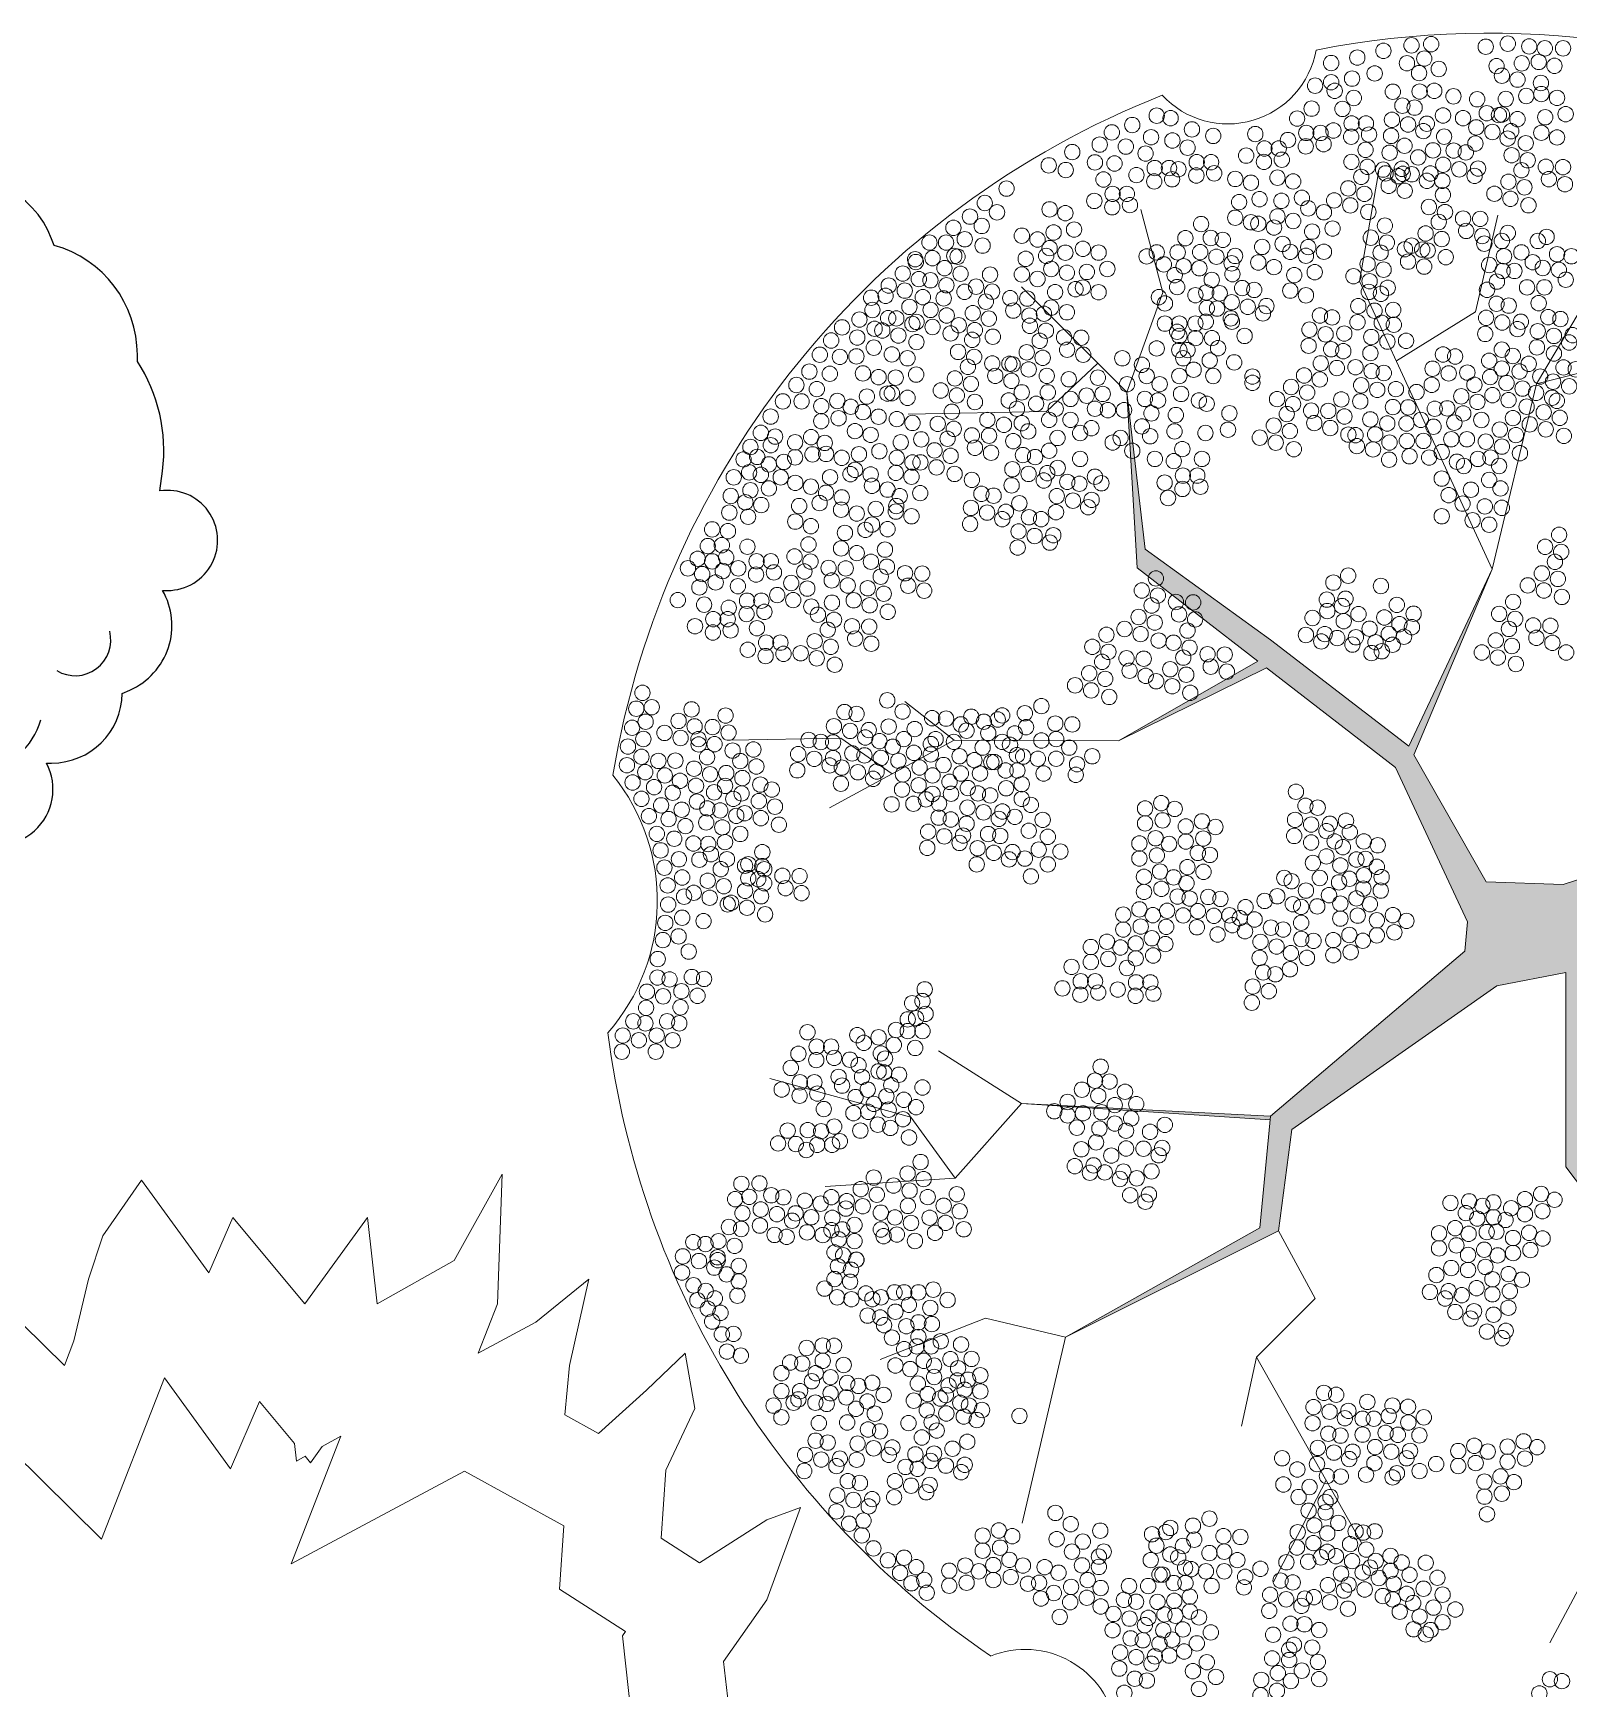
# Model space of a CAD drawing. Header units: millimetres. Extents: x 38613 to 88834, y 14193 to 29607.
# Drawn here: x 54206 to 55752, y 26973 to 28640 of the extents above; entities that cross this region are included whole.
import ezdxf

# ---------------------------------------------------------------- set-up
doc = ezdxf.new("R2010")
doc.units = ezdxf.units.MM
doc.layers.add('zelen', color=69, linetype='Continuous')

# ---------------------------------------------------------------- blocks, each defined once
blk = doc.blocks.new('Z_12')
for p, q in [((198.6, 164.5), (101.4, 220.7)), ((166.2, 184.3), (96.8, 174.4)), ((131.5, 181), (110.7, 147.9)), ((-125.4, -86.9), (-113.9, -50.5)), ((-111.5, -113.4), (-139.3, -70.4)), ((154.7, -113.4), (189.4, -80.3)), ((163.9, -149.8), (145.4, -93.5)), ((159.3, -136.5), (126.9, -123.3))]:
    blk.add_line(p, q)
blk.add_lwpolyline([(-12.9, 409.3), (-23.4, 411.8, 0.233912), (-138.6, 384.6, 0.503334), (-197, 337.9), (-202, 341.2, 0.669178), (-275.6, 291.1), (-283.3, 287.8, 0.501791), (-301, 210.9), (-311.2, 210.9, 0.669753), (-344.2, 130.8), (-349.3, 127.4, 0.506877), (-354.3, 27.2), (-362, 13.9, 0.50807), (-329, -59.6), (-331.5, -63, 0.604429), (-290.9, -149.8), (-293.4, -159.8, 0.721665), (-204.6, -216.6), (-204.6, -226.6, 0.571157), (-131, -270.1), (-131, -273.4, 0.58413), (-42.1, -323.5), (-37, -326.8, 0.29945), (95, -326.8), (97.5, -330.2, 0.881287), (201.6, -270.1), (206.7, -273.4, 0.773911), (287.9, -199.9), (293, -199.9, 0.41034), (364.1, -129.8), (371.7, -126.4, 0.446165), (404.7, -26.2), (409.8, -26.2, 1.078884), (402.1, 74), (404.7, 94, 0.178022), (379.3, 204.3), (379.3, 210.9, 0.336876), (295.5, 321.2), (293, 327.8, 0.401413), (173.7, 384.6), (168.6, 391.3, 0.392042), (92.4, 404.7), (87.4, 411.4, 0.518997), (-4, 408)], format="xyb", close=True)
for centre, radius, start, end in [((-3.4, 279.8), 119.8, 307.2011, 352.3009), ((133.8, 269.3), 19.3, 196.6364, 343.3636), ((193.3, 244.4), 45.3, 154.7784, 305.3166), ((285.8, 147), 89.8, 137.6158, 203.209), ((65.5, 140.3), 44.2, 329.9007, 85.4842), ((147.7, 28), 100.3, 56.3805, 116.0143), ((0, 0), 31.5, 206.6201, 310.304), ((-166.3, -52.2), 28.8, 239.3789, 31.1177), ((-116, -19.2), 31.4, 215.1672, 317.0471), ((-63.7, -47.8), 30.2, 166.1806, 284.8346), ((122.5, -68.1), 29.6, 255.9127, 21.7324), ((170.9, -52.3), 21.4, 193.1088, 346.8912), ((212.3, -76.7), 28.4, 136.4013, 289.6309), ((-227, -104), 55.9, 151.0951, 264.9167), ((-179.1, -113.4), 36.4, 326.9926, 92.917), ((-260.8, -20.2), 212.5, 329.9502, 344.4972), ((33.6, -46.5), 50.3, 227.4798, 327.3238), ((316.7, -76.1), 35.9, 238.8912, 14.5226), ((82.3, -126.8), 44.6, 305.7896, 42.2257), ((-110.6, -152.8), 42.7, 37.7844, 152.7504), ((-10.7, -82), 36.3, 210.0333, 316.9232), ((231.6, -141.5), 39.3, 104.3993, 213.1112), ((153.5, -232.1), 82.5, 56.8511, 123.1489), ((-35.8, -151.2), 22.6, 184.6947, 318.1365), ((23.1, -156.8), 43.1, 192.6971, 322.8693), ((217.4, -139.4), 66.8, 273.7672, 345.2386), ((-145.4, -180.4), 32.7, 160.7898, 297.9907), ((-83.3, -216.1), 47.2, 171.6823, 330.9212), ((117.6, -176.4), 60.6, 229.5022, 327.1741), ((66.4, -222.3), 67, 223.9191, 330.2475), ((2.7, -241.5), 62.2, 220.7316, 293.3103)]:
    blk.add_arc(centre, radius, start, end)
blk = doc.blocks.new('7897')
at = {"layer": 'zelen', "linetype": 'Continuous', "lineweight": 13}
blk.add_hatch(color=256, dxfattribs=at).paths.add_polyline_path([(34.8, 6.7), (34.8, -188.9), (83.1, -253.2), (61.7, -478.2), (106.1, -230.2), (237.4, -279.6), (107.2, -223.7), (64.3, -178.2), (77.7, 60.3), (136.7, 97.8), (340.4, 170.1), (514.7, 397.9), (316.3, 188.9), (32.2, 95.1), (-45.6, 97.8), (-118.4, 225.8), (-39.3, 412.6), (-123.3, 234.4), (-262.7, 341.6), (-388.7, 432.7), (-407.4, 590.8), (-396.7, 413.9), (-275.5, 320.2), (-415.6, 239.8), (-266.7, 313.5), (-136.7, 213), (-64.3, 57.6), (-67, 28.1), (-262.7, -138), (-273.4, -250.5), (-469.1, -360.3), (-254.7, -253.2), (-241.2, -151.4), (-34.8, -6.7)])
at = {"layer": 'zelen', "lineweight": 13}
blk.add_hatch(color=256, dxfattribs=at).paths.add_polyline_path([(-262.7, -138), (-513.2, -125.1), (-263.1, -141.7)])
for p, q in [((-173, 702.6), (-153.6, 813.7)), ((5.3, 599.2), (119.5, 791.4)), ((-371, 691.1), (-393.3, 774.7)), ((-56.1, 671.6), (-33.8, 769.1)), ((-39.3, 412.6), (-173, 702.6)), ((-407.4, 590.8), (-513.2, 696.7)), ((-407.4, 590.8), (-371, 691.1)), ((-135.9, 622.2), (-56.1, 671.6)), ((-436.6, 620), (-488.1, 571.3)), ((5.3, 599.2), (105.6, 624.3)), ((-407.4, 590.8), (-396.7, 413.9)), ((-388.7, 432.7), (-407.4, 590.8)), ((-39.3, 412.6), (5.3, 599.2)), ((-488.1, 571.3), (-627.4, 568.6)), ((-262.7, 341.6), (-388.7, 432.7)), ((-396.7, 413.9), (-275.5, 320.2)), ((-123.3, 234.4), (-39.3, 412.6)), ((-39.3, 412.6), (-118.4, 225.8)), ((-123.3, 234.4), (-262.7, 341.6)), ((-415.6, 239.8), (-275.5, 320.2)), ((-266.7, 313.5), (-415.6, 239.8)), ((-266.7, 313.5), (-136.7, 213)), ((-695.4, 242.5), (-806.2, 240.6)), ((-581, 240.6), (-706.5, 172.4)), ((-643.7, 206.5), (-695.4, 242.5)), ((-415.6, 239.8), (-581, 240.6)), ((-45.6, 97.8), (-118.4, 225.8)), ((-136.7, 213), (-64.3, 57.6)), ((316.3, 188.9), (32.2, 95.1)), ((32.2, 95.1), (-45.6, 97.8)), ((-64.3, 57.6), (-67, 28.1)), ((-67, 28.1), (-262.7, -138)), ((-34.8, -6.7), (34.8, 6.7)), ((34.8, 6.7), (34.8, -188.9)), ((-241.2, -151.4), (-34.8, -6.7)), ((-513.2, -125.1), (-596.8, -72.2)), ((-624.6, -139), (-766.8, -100)), ((-513.2, -125.1), (-580.1, -200.3)), ((-513.2, -125.1), (-263.1, -141.7)), ((-262.7, -138), (-513.2, -125.1)), ((-580.1, -200.3), (-624.6, -139)), ((-262.7, -138), (-273.4, -250.5)), ((-254.7, -253.2), (-241.2, -151.4)), ((34.8, -188.9), (83.1, -253.2)), ((-580.1, -200.3), (-711.1, -208.7)), ((-273.4, -250.5), (-469.1, -360.3)), ((-469.1, -360.3), (-254.7, -253.2)), ((-254.7, -253.2), (-217.6, -321.4)), ((-217.6, -321.4), (-276.7, -380.4)), ((-549.7, -341.1), (-655.5, -382.9)), ((-469.1, -360.3), (-549.7, -341.1)), ((-469.1, -360.3), (-512.8, -547.6)), ((-276.7, -380.4), (-291.8, -450.1)), ((-276.7, -380.4), (-170.9, -567.3)), ((-206.5, -504.4), (-259.5, -606.6)), ((97.2, -520.6), (18.5, -668.1))]:
    blk.add_line(p, q, dxfattribs=at)
at = {"layer": 'zelen', "color": 22, "lineweight": 5}
blk.add_line((-581, 240.6), (-630.8, 279.4), dxfattribs=at)
at = {"layer": 'zelen', "color": 86, "lineweight": 5, "true_color": 0x228a00}
for centre in [(-175.2, 927.6), (-148.9, 934.4), (-45.9, 938.5), (-23.6, 941.6), (-2.1, 938.8), (13.6, 936.9), (32, 936.9), (-201.5, 922.1), (-157.7, 911.6), (-35, 919), (-29.6, 909.3), (-9.6, 921.8), (7.5, 923.2), (23.3, 919.3), (-217.7, 899.3), (-201.5, 902.8), (-198, 894.1), (-180.5, 906.4), (-139.4, 893.2), (-13.9, 905.4), (9.7, 902), (-221.2, 876.2), (-190.1, 875.9), (-178.7, 886.9), (-54.5, 885.6), (-25.7, 885.9), (-5.1, 888.9), (10.1, 890.9), (25.9, 887), (-235.8, 866.2), (-180.9, 861.3), (-166.5, 861.3), (-44.9, 871.6), (-32.6, 869.7), (-29.6, 870.3), (-13.9, 865.6), (14, 867.5), (34.6, 870.6), (-320.3, 848.7), (-277.9, 850.6), (-245, 844.6), (-226.6, 851.7), (-212.2, 851.7), (-199.3, 854.2), (-181.4, 847.9), (-163.4, 850.1), (-39.2, 852.7), (-23.8, 846.1), (-20.3, 853.5), (10.1, 851.9), (25.9, 847.2), (-287.1, 828.9), (-268.7, 836.1), (-254.3, 836.1), (-227.1, 838.2), (-209.1, 840.4), (-166.9, 834.7), (-5.6, 841.4), (-319.3, 811.1), (-269.2, 822.6), (-251.2, 824.8), (-528.4, 795.7), (-298.1, 805.4), (-282.3, 801.6), (-255.6, 806.7), (-239.8, 802.9), (-550.3, 781.2), (-294.2, 782.1), (-273.6, 785.1), (-251.6, 783.4), (-231, 786.4), (-224.6, 775.8), (-565.2, 767.5), (-538, 771.8), (-485, 774.8), (-469.2, 771), (-298.1, 766.4), (-282.3, 761.8), (-274.9, 760.3), (-255.6, 767.7), (-239.8, 763.1), (-208.8, 771.9), (-581.9, 756.2), (-570.5, 744.7), (-553.4, 758.1), (-513, 748.3), (-497.2, 744.5), (-481, 751.5), (-460.4, 754.5), (-259.1, 756.5), (-220.7, 752.4), (-29.7, 743), (-23.6, 751), (15.4, 747.1), (-606, 741.4), (-602.9, 725.7), (-589.3, 741.4), (-581, 727.9), (-577.7, 727.2), (-552.5, 738.3), (-488.5, 728), (-485, 735.8), (-469.2, 731.2), (-451.5, 735.1), (-435.7, 731.3), (-387.3, 727.4), (-377.2, 731.5), (-298.3, 727.9), (-271, 737), (-250.4, 740), (-242.7, 732), (-226.9, 728.1), (-224.6, 736.8), (-208.8, 732.1), (-47.3, 740.3), (-27.5, 727.6), (-10, 731.5), (25.9, 729.6), (40.4, 727.6), (-620.4, 724.6), (-513, 709.3), (-509.1, 725), (-483.4, 714.8), (-467.6, 711), (-447.5, 711.8), (-426.9, 714.8), (-301.8, 720.5), (-300.9, 709.6), (-274.9, 721.3), (-259.1, 716.7), (-218.1, 711.6), (-42.4, 718.8), (-28.9, 712.8), (-17, 712.8), (1.4, 721.6), (11.5, 715.8), (27.7, 713.9), (-497.2, 704.7), (-458.9, 694.5), (-451.5, 696.1), (-291.2, 695.6), (-279, 693.7), (-242.7, 693), (-238.7, 708.6), (-34.6, 702.1), (-4.3, 696.3), (13.2, 696.3), (34.7, 704), (-664.7, 685.9), (-650.2, 687.8), (-479.5, 691.5), (-435.7, 691.4), (-375, 686.4), (-301.7, 681.3), (-285.5, 676.7), (-266.7, 677.5), (-226.9, 688.3), (-676.5, 663.9), (-663.4, 673.5), (-467.6, 671.2), (-302.6, 665.1), (-301.4, 661.7), (-705, 642.8), (-694, 656), (-678.7, 645.8), (-661.2, 654.6), (-653.5, 652.9), (-356.6, 651.6), (-354.4, 647.4), (-338.2, 645.2), (-288.7, 647.4), (-716.4, 628.5), (-696.2, 626.3), (-679.6, 626.8), (-662, 635.6), (-643.9, 628.8), (-577.2, 631.3), (-561, 626.3), (-508.1, 630.9), (-467.4, 633.5), (-377.2, 634.8), (-354.4, 633.2), (-346.1, 633.2), (-726.9, 611.5), (-706.3, 609.3), (-673, 609.7), (-628.1, 624.9), (-567.3, 616.3), (-542.8, 619.7), (-525.5, 619.4), (-522.3, 618.8), (-506.1, 613.7), (-492, 625.4), (-411.8, 624.9), (-392.1, 618.3), (-350.5, 624.9), (-340, 613.4), (-323.8, 622.7), (-299.2, 620.8), (-740, 598), (-719.4, 593.9), (-657.2, 605.9), (-640, 605.4), (-619.4, 608.5), (-594.6, 592.5), (-580.4, 604.6), (-564.3, 599.1), (-539.7, 607.2), (-523.5, 602.2), (-487.9, 607.2), (-465.7, 603.8), (-436.4, 605.4), (-407, 598.8), (-387.3, 607.1), (-374.2, 598.8), (-354.4, 607.1), (-320.3, 607.1), (-280.8, 606.5), (-280.8, 600.2), (-753.6, 581.5), (-734.8, 581.5), (-715, 576.7), (-698.8, 581.9), (-685.3, 576.1), (-669, 586.4), (-648.4, 589.4), (-643.9, 589.8), (-628.1, 585.1), (-578.4, 587.5), (-560.2, 580.9), (-526.2, 582.4), (-513.1, 590.6), (-498.6, 579.1), (-486.8, 590.6), (-464, 584), (-447.8, 587.3), (-431.6, 589), (-389.1, 584), (-375.9, 582.4), (-352.7, 589), (-334.7, 582.4), (-326.8, 579.1), (-139.3, 575.8), (-765.9, 566.2), (-715, 561.6), (-697.5, 564.6), (-673, 570.8), (-657.2, 566.1), (-638.9, 563.7), (-623.1, 559.8), (-597.7, 558.9), (-583.5, 571.1), (-547.7, 562.9), (-517.9, 574.1), (-513.1, 559.6), (-485.5, 562.9), (-478.9, 574.1), (-464, 562.9), (-439.4, 574.1), (-426.3, 572.7), (-410.1, 572.7), (-382.5, 569.5), (-357.9, 567.8), (-304, 569.5), (-162.1, 563.4), (-145, 559.3), (-125.7, 559.3), (-123.9, 575.5), (-111.2, 562.9), (-97.2, 574.1), (-84.6, 574.5), (-77.5, 560.1), (-68.5, 569.4), (-50.3, 562.8), (-18.5, 564.7), (-681, 551.6), (-665.2, 547.8), (-614.3, 543.3), (-587.8, 543.9), (-581.5, 553.9), (-563.3, 547.3), (-546, 547), (-531, 557.9), (-506.5, 551.3), (-477.1, 544.7), (-454.3, 549.7), (-442.9, 554.6), (-413.6, 544.7), (-392.1, 556.3), (-383.8, 546.4), (-359.3, 551.3), (-328.1, 549.7), (-305.4, 553), (-184.2, 548.1), (-177, 547.5), (-157.2, 548.3), (-98.5, 556), (-80.6, 543.4), (-64.8, 543.4), (-31.7, 553.1), (-15.5, 547.6), (-1.6, 558.4), (-723.8, 528.2), (-710.1, 528.6), (-677, 528.3), (-656.4, 531.3), (-560.2, 534.8), (-544, 529.8), (-521.6, 541.5), (-511.9, 527.5), (-485.5, 531.8), (-421.5, 540.1), (-401.8, 531.8), (-351.4, 533.5), (-175.7, 536.5), (-159.4, 533.2), (-142.8, 540.1), (-125.3, 541.7), (-122.6, 526.3), (-108.6, 541.7), (-90.2, 530.5), (-45.8, 541), (-29.6, 536), (-11.4, 529.4), (-694.3, 524.7), (-681, 512.6), (-639.9, 509.6), (-522.5, 513.2), (-499.7, 525.5), (-487.4, 509.3), (-476.9, 514.5), (-454.3, 523.6), (-379, 523.6), (-360, 521.4), (-331.6, 523.6), (-143.2, 522.8), (-102.9, 525), (-74.9, 520.8), (-67.9, 516.5), (-53.8, 523.6), (-41.1, 525), (-32.4, 516.5), (-755.8, 505.1), (-741.1, 499.5), (-725.4, 495.7), (-706.1, 505.2), (-685.5, 508.3), (-665.2, 508), (-663.9, 496.5), (-648.2, 492.7), (-624.1, 505.7), (-523.3, 497), (-506.2, 508.5), (-490.9, 501.9), (-467.2, 500.5), (-455, 498.6), (-439.4, 505.7), (-432.9, 499.1), (-369.2, 499.7), (-351.2, 493.4), (-350.8, 506.8), (-336.3, 506.8), (-333.2, 495.6), (-90.2, 503.8), (-60.8, 492.6), (-42.4, 502.4), (-31, 493.9), (-737.2, 476.2), (-716.6, 479.2), (-710.1, 489.6), (-694.3, 484.9), (-639.4, 476.2), (-635.9, 486.2), (-615.3, 489.2), (-461.5, 481.6), (-442.7, 482.4), (-365.8, 484.3), (-83.2, 487.1), (-69.2, 478.6), (-46.8, 475.8), (-741.1, 460.5), (-695, 472.5), (-679.2, 468.6), (-660, 473.2), (-639.9, 470.6), (-624.1, 465.9), (-90.2, 465.9), (-59.1, 461.8), (-29.7, 474.4), (-725.4, 455.9), (-691.1, 449.1), (-670.5, 452.2), (-663.9, 457.5), (-648.2, 452.9), (-42.4, 457.4), (-789.3, 435.2), (-695, 433.5), (-650.8, 432.3), (-798.5, 413.5), (-780.1, 420.6), (-765.7, 420.6), (-762.6, 409.4), (-837.7, 394.3), (-821.3, 399.3), (-798.9, 395.5), (-780.6, 407.2), (-859.4, 381.5), (-832.9, 376.9), (-789.7, 380.9), (-775.3, 380.9), (-759.3, 386.6), (-823.7, 362.3), (-809.2, 362.3), (-808.1, 373.8), (-790.2, 367.5), (-772.2, 369.7), (-842.1, 355.2), (-824.1, 348.9), (-806.2, 351.1), (-779.7, 353.2), (-788.9, 331.5), (-770.5, 338.7), (-756.1, 338.7), (-753, 327.4), (-771, 325.2), (-895, 288.2), (-648.5, 280.6), (-901.2, 272.2), (-891.8, 259.1), (-885.6, 273.7), (-858.6, 259.9), (-845.5, 271.5), (-633.1, 269.3), (-603.3, 262.7), (-589.3, 262.2), (-563.9, 264.1), (-551.2, 259.1), (-537.2, 261.3), (-532.8, 265.4), (-510, 267.6), (-493.3, 274.8), (-905.4, 253), (-872.8, 247.8), (-856.6, 242.7), (-842.5, 254.4), (-824.4, 253.7), (-647.1, 254.2), (-620.9, 251.7), (-574.4, 256.4), (-568.7, 250.1), (-546.8, 247.6), (-520.1, 247.3), (-508.7, 253.6), (-479.3, 257.2), (-909.6, 234.1), (-894.1, 241.7), (-838.6, 241.6), (-838.4, 236.2), (-822.4, 236.5), (-631.8, 241.6), (-621.7, 227.8), (-604.6, 236.6), (-604.6, 226.2), (-599.8, 241.6), (-581.4, 238.8), (-552.5, 233), (-532.8, 238.8), (-524.9, 235.8), (-493.3, 240.2), (-478.4, 241.6), (-465.3, 233), (-910.6, 215.3), (-896, 223.8), (-879, 219.6), (-861.9, 219.9), (-843.1, 211.8), (-829.9, 223.4), (-616, 213), (-591.9, 215.5), (-575.7, 224.3), (-560.8, 220.4), (-543.7, 218.5), (-540.7, 218.5), (-529.3, 210), (-517.9, 225.4), (-517.4, 210), (-511.7, 224), (-496.8, 221.8), (-478.4, 221.8), (-457.4, 216.3), (-442.1, 224.3), (-904.9, 197.9), (-892.2, 208.3), (-883.3, 193.2), (-872.5, 205), (-857.2, 199.6), (-841.1, 194.6), (-826.9, 206.2), (-632.7, 206.1), (-616.9, 195.1), (-602.9, 205), (-585.8, 198.6), (-574.4, 207), (-555.1, 207), (-513.1, 196.2), (-491.1, 207), (-458.7, 205.6), (-896, 181.5), (-864.5, 187.6), (-840.1, 178.7), (-822.9, 188), (-644.1, 175.9), (-633.6, 190.8), (-622.2, 176.5), (-609.5, 180.9), (-602.9, 186.4), (-596.3, 176.7), (-584.3, 186.6), (-528.8, 192.1), (-513.1, 181.4), (-372.6, 177.1), (-237, 188.6), (-888.5, 164), (-876.2, 174.9), (-868.7, 161.1), (-855.5, 170.5), (-829.7, 171.8), (-816.7, 169.8), (-520.1, 163.3), (-503.9, 175.4), (-492, 160.3), (-388.9, 171.8), (-371.3, 159.8), (-359.1, 171.3), (-237.9, 160.3), (-227.4, 174.5), (-215.1, 172.6), (-186.6, 159.4), (-880.5, 146.2), (-851.7, 154), (-830.8, 157.7), (-814.6, 152.7), (-506, 149.3), (-486.8, 143.2), (-388.9, 156.7), (-347.9, 153.6), (-331.6, 158.8), (-318.1, 153.1), (-238.8, 144.1), (-221.7, 155.6), (-206.3, 149), (-202.8, 156.4), (-182.7, 147.9), (-876.7, 129.6), (-863, 141.3), (-843.7, 136.5), (-828.8, 136), (-826, 125.7), (-496, 130.3), (-474.1, 128.4), (-394.6, 136.5), (-378.3, 141.8), (-364.8, 136), (-347.9, 138.5), (-330.3, 141.5), (-221.7, 137.5), (-198, 138.6), (-189.7, 132.8), (-168.6, 138.6), (-154.6, 134.7), (-872.9, 112.2), (-858.3, 120.6), (-837.7, 120.2), (-816.2, 110.7), (-510, 121.3), (-486.8, 115.5), (-394.6, 121.4), (-377, 124.5), (-219.9, 116.9), (-206.3, 123.5), (-192.3, 114.4), (-176.1, 120.4), (-166.9, 121), (-155.5, 113), (-869.6, 94.3), (-855, 102.3), (-829.3, 99), (-503.9, 103.4), (-390, 103), (-373.8, 108.2), (-360.2, 102.4), (-248.8, 101.8), (-241.4, 98.5), (-212.9, 101.8), (-193.6, 97.4), (-183.1, 101), (-168.6, 104.5), (-150.7, 102.6), (-853.1, 83), (-843.4, 86.9), (-827.3, 81.9), (-390, 87.8), (-372.5, 90.9), (-356.2, 83.1), (-313, 80.7), (-268.5, 78.7), (-255.8, 83.4), (-226.9, 89.1), (-203.7, 84.5), (-192.3, 76), (-176.1, 81.2), (-169.1, 91.1), (-151.6, 89.1), (-869.1, 75), (-855, 61.8), (-410.9, 65), (-394.6, 70.2), (-381.1, 64.4), (-366.7, 68.8), (-304, 64.2), (-293.5, 61.4), (-287.8, 72.4), (-278.6, 60), (-240.1, 75.4), (-231.7, 72.7), (-215.5, 73.2), (-192.3, 60.9), (-174.8, 63.9), (-162.5, 75.4), (-155.5, 59.2), (-139.3, 64.4), (-872, 56.6), (-858.6, 43), (-833.5, 58.4), (-410.9, 49.9), (-393.3, 52.9), (-367.6, 52.6), (-315.9, 44.9), (-301, 54.3), (-288.3, 48.2), (-231.7, 56.7), (-183.2, 44.4), (-155.5, 44.1), (-137.9, 47.1), (-125.7, 58.6), (-874.4, 39.3), (-848.4, 27.7), (-443.5, 32.3), (-427.3, 37.6), (-413.7, 31.8), (-398.3, 35.9), (-382.1, 41.1), (-368.5, 35.3), (-199.4, 39.2), (-181.9, 27.1), (-169.6, 38.6), (-879.6, 20.2), (-462.9, 12.3), (-443.5, 17.2), (-426, 20.3), (-407.2, 11.2), (-398.3, 20.8), (-380.8, 23.8), (-199.4, 24.1), (-879.9, 1.6), (-867.7, -0.3), (-845.3, 2.1), (-833, 0.2), (-453.7, -2.2), (-439.2, -2.2), (-398, -3.3), (-383.6, -3.3), (-623.5, -24.3), (-613, -22.1), (-610.8, -10.3), (-472.1, -9.3), (-454.1, -15.7), (-436.1, -13.5), (-416.4, -10.5), (-398.5, -16.8), (-380.5, -14.6), (-627.9, -40.5), (-619.5, -39.4), (-609.9, -35), (-728.8, -53.5), (-678.7, -56.4), (-639.7, -51.2), (-627.9, -52.3), (-613, -52.3), (-719.6, -68), (-705.1, -68), (-672.1, -64.1), (-657.2, -58.6), (-641.9, -66.3), (-620.4, -69.3), (-745.6, -89.4), (-738, -75.2), (-720, -81.5), (-702, -79.3), (-686.1, -81.1), (-677.4, -86.6), (-655, -74.8), (-650.7, -80), (-736.4, -103.9), (-721.9, -103.9), (-697.5, -98.4), (-694, -107.2), (-673.9, -98.4), (-657.2, -92.9), (-651.5, -94), (-644.5, -106.7), (-636.6, -96.2), (-754.8, -111.1), (-736.8, -117.4), (-718.9, -115.2), (-680.4, -118.7), (-668.2, -111.3), (-649.3, -117.9), (-631.8, -121.5), (-613, -109.1), (-712.4, -130.8), (-682.6, -134.9), (-667.7, -133.6), (-662, -125.6), (-647.1, -131.4), (-632.7, -141), (-619.5, -128.9), (-748.8, -152.5), (-728.6, -152), (-715.1, -153.1), (-701.9, -148.4), (-675.6, -152.5), (-658.1, -146.5), (-645.4, -149.8), (-758.4, -165.4), (-740.5, -166), (-730, -172), (-719, -166.8), (-704.1, -166.8), (-696.2, -163.2), (-626.6, -159.4), (-6.4, -221.5), (9.9, -216.3), (23.4, -222.1), (-6.4, -236.6), (11.2, -233.6), (-704.7, -252.7), (-693.8, -251.9), (-681.5, -247.5), (-2.2, -255.4), (-697.3, -262), (-681.5, -263.7), (-47.5, -272.4), (-18.4, -260.6), (-0.9, -272.7), (11.4, -261.1), (-798, -288.7), (-701.6, -275.2), (-698.1, -288.9), (-692.9, -278), (-679.7, -282.4), (-679.5, -282.5), (-63.7, -277.6), (-46.2, -289.7), (-33.9, -278.1), (-18.4, -275.7), (-810.3, -297.2), (-798, -304.3), (-701.6, -301.9), (-685.9, -304.6), (-685, -292.5), (-63.7, -292.7), (-39.2, -302.1), (-22.9, -296.9), (-9.4, -302.6), (-843.6, -308.2), (-839.7, -323.3), (-831.3, -313.9), (-822.1, -321.4), (-799.4, -318.6), (-711.7, -311.5), (-699, -320.3), (-684.6, -322.2), (-670.1, -316.4), (-663.5, -322.2), (-654.8, -320.3), (-641.2, -315.3), (-631.5, -315.3), (-617.1, -315.3), (-602.2, -312.6), (-587.7, -323), (-39.2, -317.2), (-21.6, -314.2), (-829.2, -331.8), (-816.4, -335.9), (-668.3, -338.7), (-655.6, -340.6), (-640.3, -334.8), (-626.7, -327.9), (-605.2, -331), (-824.8, -344.7), (-815.1, -357.6), (-803.3, -357.1), (-651.7, -348.3), (-629.3, -349.4), (-617.1, -345.5), (-603.5, -347.2), (-729.7, -371.3), (-713.5, -368.9), (-702.1, -369.1), (-643.8, -360.9), (-617.1, -360.1), (-809.9, -374.9), (-795.9, -379), (-746.3, -385.9), (-734.1, -387), (-713.5, -384.2), (-692.4, -388.4), (-563.6, -382.3), (-755.1, -396.6), (-724.4, -404.8), (-720.5, -396.6), (-705.6, -400.7), (-567.1, -403.2), (-554.8, -398.8), (-755.1, -414.7), (-738, -423), (-736.3, -414.7), (-570.6, -413.3), (-554.8, -415), (-763, -429.3), (-742.8, -426.3), (-720.9, -426.3), (-575, -426.5), (-571.5, -440.3), (-566.2, -429.3), (-553.1, -433.7), (-515.4, -439.7), (-755.1, -441.1), (-717.4, -446.9), (-558.4, -443.8), (-57.4, -469.8), (-23.9, -470.6), (-7.7, -465.3), (5.9, -471.1), (-250.9, -482.3), (-215.8, -488.1), (-198.7, -476.6), (-95.8, -488.1), (-73.6, -475), (-73.6, -490.1), (-56, -487.1), (-43.8, -475.6), (-23.9, -485.7), (-6.4, -482.6), (-235.6, -493.6), (-205.8, -500.2), (-191.8, -500.7), (-139.6, -501.6), (-135.3, -497.4), (-112.5, -495.2), (-47.2, -505.8), (-31, -500.6), (-17.5, -506.3), (-249.6, -508.7), (-234.3, -521.3), (-223.3, -511.2), (-202.3, -521.3), (-47.2, -520.9), (-29.7, -517.9), (-479.2, -537.3), (-224.2, -535.1), (-207.1, -526.3), (-207.1, -536.7), (-44.6, -538.6), (-536.2, -555), (-463.8, -548.6), (-434, -555.2), (-367.9, -556.6), (-363.5, -552.4), (-340.7, -550.2), (-324.1, -543.1), (-235.2, -556.8), (-218.5, -549.9), (-194.4, -547.4), (-176.9, -555.9), (-169.4, -557.1), (-157.6, -555.9), (-552.4, -560.2), (-534.9, -572.3), (-522.6, -560.7), (-477.9, -563.7), (-451.6, -566.2), (-381.9, -558.8), (-377.5, -570.3), (-350.8, -570.6), (-339.4, -564.2), (-310, -560.7), (-292.9, -561.5), (-236, -572.1), (-219.4, -567.7), (-205.4, -557.9), (-569.9, -590.3), (-552.4, -575.3), (-541.7, -589.8), (-525.5, -584.6), (-462.5, -576.3), (-452.4, -590.1), (-435.4, -581.3), (-430.5, -576.3), (-383.2, -584.8), (-363.5, -579.1), (-355.6, -582.1), (-324.1, -577.7), (-309.2, -576.3), (-296, -584.8), (-246.6, -587), (-224.7, -586.4), (-211.9, -582), (-205.4, -576.5), (-196.7, -580.8), (-106.3, -587.5), (-586.1, -595.5), (-568.6, -607.6), (-556.3, -596.1), (-541.7, -604.9), (-524.2, -601.9), (-476.1, -597.5), (-446.7, -604.9), (-435.4, -591.7), (-374.4, -599.4), (-371.4, -599.4), (-348.6, -592.5), (-342.5, -593.9), (-327.6, -596.1), (-309.2, -596.1), (-288.1, -601.6), (-272.8, -593.6), (-191.6, -598.4), (-94.5, -602.6), (-586.1, -610.6), (-480.7, -617.9), (-463.4, -611.8), (-447.6, -622.7), (-405.1, -610.9), (-385.8, -610.9), (-360, -607.9), (-348.2, -607.9), (-343.8, -621.6), (-321.9, -610.9), (-289.4, -612.3), (-108.5, -613.6), (-89.3, -619.6), (-464.3, -627.1), (-397.9, -626.7), (-376.4, -626.9), (-359.5, -625.8), (-358.3, -640.7), (-343.8, -636.5), (-98.5, -632.6), (-76.5, -634.5), (-350.8, -654.6), (-334.6, -642.5), (-322.7, -657.6), (-242.5, -648.9), (-228.5, -649.4), (-213.6, -655.2), (-118.5, -654.4), (-112.5, -641.6), (-101.4, -655.2), (-89.3, -647.4), (-361.5, -664.9), (-336.8, -668.6), (-260, -659.9), (-239, -670), (-220.6, -672.8), (-106.3, -659.5), (-364.5, -680.9), (-349.6, -676.8), (-326.7, -687.6), (-260.9, -683.8), (-243.8, -675), (-243.8, -685.4), (-214.9, -687.3), (-340.7, -696.6), (-317.5, -702.4), (-271.9, -705.4), (-255.2, -698.6), (-242.1, -706.5), (-231.1, -696.1), (-213.6, -704.6), (-334.6, -714.5), (-272.7, -720.8), (-256.1, -716.4)]:
    blk.add_circle(centre, 7.74, dxfattribs=at)
at = {"layer": 'zelen', "color": 108, "lineweight": 5}
for centre in [(-120.6, 939.9), (-107.8, 926.6), (-100.8, 941.1), (-125.2, 921.9), (-113, 912), (-93.2, 916.1), (-112.4, 893.4), (-97.7, 894.1), (-129.8, 879.2), (-117.5, 877.2), (-78.4, 888.6), (-348.3, 745.8), (-322.8, 746), (-310.6, 744.1), (-356.1, 731.5), (-333.4, 731.7), (-317.1, 727.1), (-370, 719.4), (-350.1, 717.6), (-334.2, 715.5), (-359.1, 708.6), (-356.6, 696.6), (-321.8, 703.8), (-368.9, 680.1), (-338.2, 688.4), (-327.3, 691.2), (-313.7, 690.3), (-368.9, 659.8), (-354.4, 659.8), (-338.2, 659.8), (-327.7, 661.7), (-326.7, 675.5), (-316.4, 674.9), (-29.7, 633.6), (-18.6, 627.2), (-42.4, 622.4), (-29.7, 614.5), (-2.6, 619.3), (-41.4, 606), (9, 606.5), (4.8, 590.1), (-806.1, 486.3), (-791.4, 480), (-786.3, 492), (-775.4, 477.2), (-807.5, 469.6), (-788.6, 465.4), (-808.9, 450.9), (-151.4, 395.7), (-135.4, 376.7), (-148, 364), (-118.5, 367.8), (-162.8, 352.7), (-143.5, 347.5), (-132.8, 357.3), (-128.2, 344.6), (-120.2, 354.3), (-161, 328.2), (-156.9, 339.1), (-150.5, 330), (-139.6, 336.6), (-656.4, 239.5), (-643, 233.9), (-655, 222.6), (-637.3, 219.8), (-811.8, 194.5), (-567.4, 192.3), (-803.5, 181.4), (-795.2, 186.9), (-777.8, 179.1), (-800.5, 164.3), (-792, 167), (-796.5, 146.1), (-433.6, -88.2), (-439.3, -102.2), (-424.6, -103.1), (-466.9, -123.7), (-452.5, -111.3), (-436, -117.5), (-409.1, -113.4), (-480.3, -133), (-466.9, -137.1), (-451.4, -135), (-432.9, -134), (-419.4, -126.8), (-402.9, -140.2), (-397.8, -125.8), (-457.6, -149.5), (-434.9, -150.5), (-419.4, -145.4), (-408.1, -152.6), (-795.4, -206.1), (-777.2, -205.6), (-801.7, -221.5), (-787.5, -219.2), (-753.1, -219.6), (-731.5, -223.1), (-704.8, -219.5), (-62.6, -223.7), (-794.3, -235.7), (-775.9, -231.9), (-740.8, -235.8), (-725, -239.7), (-715.6, -226), (-81.4, -225.3), (-65.9, -235.5), (-54.4, -241), (-49.2, -228.3), (-38.1, -224.7), (-38, -239.8), (-20.3, -230.6), (-744.3, -243.2), (-729.3, -254.9), (-713.5, -257.6), (-92.9, -255.9), (-76.7, -250.7), (-63.1, -256.4), (-44.9, -254.6), (-35.1, -254.2), (-25.9, -242.4), (-749.8, -259.4), (-92.9, -271), (-75.4, -268), (-594.7, -364.5), (-574.2, -367.8), (-611.8, -384.2), (-601.3, -389.1), (-584.9, -382.5), (-688.9, -406.5), (-663.6, -406.3), (-625.4, -392.5), (-617.7, -407.1), (-601.3, -400.5), (-578.1, -404), (-689.8, -421), (-677.5, -409.5), (-652.1, -418.5), (-621.8, -424.3), (-607.8, -417.7), (-595.2, -422.1), (-589.5, -418.6), (-586.8, -409), (-196.5, -418.4), (-680, -432.5), (-668.5, -425.1), (-661.1, -437.4), (-608.7, -434.1), (-589, -437.2), (-184.2, -434.6), (-165.1, -425.6), (-143.5, -439.7), (-139.8, -429.3), (-124.1, -430.5), (-688.9, -446.3), (-667.9, -453.3), (-603.9, -446), (-598.7, -454.4), (-187.7, -442), (-169.9, -442.5), (-158.6, -442.5), (-146.7, -456.7), (-123.8, -446.3), (-108.2, -441.1), (-192.1, -459.5), (-169.9, -458.5), (-157.2, -471), (-134.4, -458.7), (-112.7, -459.2), (-511.9, -590.3), (-156.7, -585.7), (-141.8, -580.6), (-130.5, -587.2), (-495.6, -607.7), (-490, -591.9), (-153.6, -602.8), (-141.8, -595.5), (-122.6, -599.6), (-506.8, -608.6), (-493.7, -623.5), (-149.6, -621), (-139.4, -624.4), (-138.5, -608.8), (-125.5, -618.7), (-132.5, -636.8), (-118.9, -628), (-474.8, -642)]:
    blk.add_circle(centre, 7.74, dxfattribs=at)
at = {"layer": 'zelen', "lineweight": 5}
for centre in [(-401.8, 859.7), (-377.2, 869.1), (-363.2, 866.6), (-422.4, 852.3), (-382.9, 847.4), (-361.4, 844.1), (-341.7, 855.3), (-462.2, 832.5), (-434.6, 840), (-408.3, 838), (-388.4, 831), (-346.1, 836.9), (-19.8, 829.3), (-485.9, 819.1), (-468.8, 814.4), (-439.4, 822.1), (-419.7, 821), (-397.6, 809.3), (-379.2, 816.4), (-364.8, 816.4), (-355.3, 815.2), (-336.9, 822.3), (-322.4, 822.3), (-181.1, 822.6), (-164.9, 817.6), (-146.7, 811), (-129.4, 810.6), (-9.9, 814.2), (-3.6, 824.2), (14.6, 817.7), (31.9, 817.3), (-430.8, 804.9), (-379.7, 802.9), (-361.7, 805.1), (-337.3, 808.9), (-184.3, 795.9), (-171.2, 807.5), (-143.6, 798.5), (-127.4, 793.5), (-23, 802.6), (-6.9, 797), (17.7, 805.2), (33.9, 800.1), (-440, 783.3), (-422, 776.9), (-421.6, 790.4), (-407.2, 790.4), (-404.1, 779.1), (-198.5, 783.8), (-182.3, 778.8), (-168.1, 790.4), (-103.1, 777.2), (-89, 789.3), (-37.2, 790.5), (-21, 785.4), (-2.8, 778.9), (-164.1, 772.2), (-93.2, 762.1), (-86.9, 772.1), (-68.7, 765.5), (-51.5, 765.2), (-161.6, 746.3), (-147.4, 758.4), (-106.4, 750.5), (-90.2, 744.9), (-65.6, 753.1), (-49.4, 748), (-151.7, 731.2), (-145.4, 741.3), (-127.2, 734.7), (-120.5, 738.3), (-109.9, 734.3), (-104.3, 733.3), (-86.1, 726.7), (-632.9, 710.2), (-619.7, 721.8), (-590.9, 715.6), (-574.7, 710), (-545, 709.1), (-164.8, 719.6), (-148.7, 714.1), (-124.1, 722.2), (-107.9, 717.2), (-647, 698.1), (-630.9, 693), (-616.7, 704.6), (-605, 703.4), (-588.9, 698.4), (-559.1, 697), (-179, 707.5), (-162.8, 702.5), (-144.6, 695.9), (-626.2, 676.6), (-612.7, 686.4), (-591.7, 685.2), (-570.7, 691.8), (-549.2, 681.9), (-542.9, 692), (-524.7, 685.4), (-507.5, 685), (-639.4, 665), (-623.2, 659.4), (-619, 661.5), (-604.9, 673.6), (-588.7, 668), (-562.4, 670.3), (-546.2, 664.8), (-521.6, 672.9), (-505.4, 667.9), (-490.7, 669.7), (-637.3, 647.8), (-602.9, 656.4), (-584.7, 649.9), (-576.5, 658.2), (-563, 643.5), (-560.3, 653.2), (-542.2, 646.6), (-504.9, 657.6), (-495, 642.5), (-488.7, 652.6), (-470.5, 646), (-453.2, 645.6), (-619.1, 641.2), (-451.2, 628.5), (-11.8, 611.6), (-241.9, 596), (-228.8, 607.6), (-57.3, 598.2), (-25, 600), (-8.8, 594.4), (-256, 583.8), (-239.9, 578.8), (-225.7, 590.4), (-191.3, 583.5), (-70.5, 586.6), (-54.3, 581), (-39.1, 587.8), (-22.9, 582.8), (-4.7, 576.2), (25.7, 582.1), (-246.2, 568.8), (-221.7, 572.2), (-218.5, 559.7), (-204.4, 571.9), (-188.2, 566.3), (12.5, 570.5), (28.7, 565), (-775.8, 549.9), (-761.4, 546.1), (-273.4, 545), (-259.3, 557.1), (-243.1, 551.6), (-202.4, 554.7), (14.6, 553.4), (32.8, 546.8), (-786.3, 535.6), (-779.5, 525.6), (-765.8, 537.4), (-634.9, 540.3), (-600.9, 532.2), (-584.7, 526.7), (-257.3, 540), (-239.1, 533.4), (-793.2, 523.1), (-787.6, 510.1), (-767.7, 518.1), (-752.7, 520.6), (-638.9, 524.7), (-623.1, 520), (-615.1, 520.1), (-598.9, 515.1), (-803.1, 505.1), (-775.8, 507.6), (-767.7, 493.9), (-580.7, 508.5), (-563.3, 502.5), (-553.7, 488.5), (-824.8, 452.7), (28, 447.2), (-829.2, 435.9), (-815.1, 436.8), (-727.8, 437.5), (13.9, 435.1), (30.1, 430), (-849.2, 413.5), (-839.4, 423.1), (-824.8, 420.5), (-814.2, 410.8), (-810.7, 424.5), (-741.9, 425.4), (-732, 410.3), (-725.8, 420.3), (-707.6, 413.8), (-690.3, 413.4), (-664.9, 420.1), (-648.8, 415.1), (23.8, 420), (-834.9, 407.7), (-745.2, 398.7), (-729, 393.1), (-704.4, 401.3), (-688.3, 396.2), (-668.2, 393.4), (-655.1, 405.1), (-630.6, 408.5), (-627.4, 396), (-613.3, 408.2), (-378, 403.3), (-3.5, 396.3), (10.6, 408.4), (26.8, 402.8), (-743.2, 381.5), (-704.2, 378.9), (-682.3, 381.3), (-666.2, 376.3), (-652, 387.9), (-611.3, 391), (-392.2, 391.2), (-382.3, 376.1), (-376, 386.1), (-357.8, 379.6), (-340.5, 379.2), (-18.3, 379.7), (12.7, 391.2), (30.8, 384.7), (-725, 374.9), (-718.3, 366.8), (-702.1, 361.7), (-648, 369.7), (-395.4, 364.5), (-379.2, 358.9), (-354.7, 367.1), (-338.5, 362.1), (-32.4, 367.6), (-16.2, 362.5), (-708.4, 351.7), (-684, 355.2), (-680.8, 342.7), (-666.7, 354.8), (-427.8, 346.6), (-409.6, 352.4), (-393.4, 347.3), (-346.2, 350.8), (-22.5, 352.5), (1.9, 356), (5.1, 343.5), (19.2, 355.6), (-735.7, 328), (-721.6, 340.1), (-705.4, 334.5), (-664.6, 337.6), (-442, 334.5), (-425.8, 329.4), (-375.2, 340.8), (-360.3, 338.6), (-344.1, 333.6), (-326, 327), (-308.7, 326.7), (-49.8, 328.8), (-35.7, 340.9), (-19.5, 335.3), (21.2, 338.5), (35.1, 328.8), (-719.5, 322.9), (-701.4, 316.4), (-432.1, 319.4), (-407.6, 322.9), (-404.5, 310.4), (-390.3, 322.5), (-363.6, 311.9), (-350.4, 323.6), (-322.8, 314.5), (-306.6, 309.5), (-33.7, 323.7), (-15.5, 317.2), (-459.4, 295.7), (-445.2, 307.8), (-429, 302.2), (-388.3, 305.3), (-377.7, 299.8), (-361.5, 294.8), (-347.4, 306.4), (-443.2, 290.6), (-425, 284), (-343.4, 288.2), (-811.3, 265.3), (-808.3, 248.1), (-804.2, 230), (-783.3, 231.1), (-796.5, 219.5), (-780.3, 214), (-810.6, 207.4), (-794.4, 202.4), (-776.3, 195.8), (-764.7, 190.8), (-775.8, 162), (-761.6, 173.6), (-757.6, 155.4), (-811.9, 137.9), (-774.3, 127.8), (-809.9, 120.7), (-791.7, 114.1), (-788.4, 115.6), (-774.4, 113.8), (-772.3, 110.6), (-813.1, 93.5), (-788.5, 101.6), (-778.5, 100.6), (-772.4, 96.6), (-754.1, 104), (-736.8, 103.7), (-805.8, 76.8), (-791.7, 88.9), (-775.5, 83.4), (-750.9, 91.5), (-734.8, 86.5), (-809.1, 75.3), (-789.7, 71.8), (-771.5, 65.2), (-614.9, -184.1), (-662.1, -199.8), (-628, -195.7), (-611.9, -201.3), (-689.3, -223.5), (-675.2, -211.4), (-659, -217), (-642.2, -207.8), (-626, -212.9), (-607.8, -219.4), (-578.5, -216.5), (-673.2, -228.6), (-655, -235.1), (-640.8, -239.9), (-627.7, -228.3), (-605.8, -240.2), (-591.7, -228.1), (-575.5, -233.7), (-655, -252), (-638.8, -257.1), (-624.6, -245.4), (-589.7, -245.3), (-571.5, -251.8), (-652.2, -258.7), (-620.6, -263.6), (-686.9, -548.2), (-672.4, -545.1), (-674.1, -559.9), (-662.4, -573), (-182.5, -568.7), (-166.3, -574.2), (-647.8, -585), (-631.6, -582.4), (-180.5, -585.8), (-635.6, -597.6), (-619.3, -591.9), (-611.3, -604.8), (-169.8, -597.3), (-162.3, -592.4), (-624.2, -608.1), (-608.7, -617.7), (-218.9, -622.1), (-204.8, -610), (-188.6, -615.5), (-184, -609.4), (-167.8, -614.4), (-369.4, -639.5), (-202.7, -627.2), (-184.6, -633.7), (-370.6, -655.5), (-374.4, -669)]:
    blk.add_circle(centre, 7.74, dxfattribs=at)
at = {"layer": 'zelen', "color": 98, "lineweight": 5, "true_color": 0x004200}
for centre in [(-140.3, 864.9), (-124.1, 860.2), (-105.2, 861), (-141.2, 848.7), (-108.7, 853.6), (-87.8, 848), (-55.4, 857.3), (-142.6, 831.8), (-127.7, 838.8), (-113.9, 827.1), (-99, 834.2), (-78.2, 834), (-65.9, 832.1), (-56.3, 841.1), (-149.2, 814.8), (-130.4, 815.6), (-120.4, 810.1), (-101.6, 810.9), (-88.7, 819.7), (-72.5, 815.1), (-53.6, 815.9), (-133.9, 808.2), (-105.1, 803.5), (-89.6, 803.5), (-57.1, 808.5), (-332.5, 760), (-44.6, 693.8), (-174.2, 677.4), (-163.6, 691.7), (-151.4, 689.8), (-35, 679.8), (-22.7, 677.9), (7.4, 680.4), (-270.2, 670.1), (-212.8, 668), (-200.6, 666), (-175, 661.2), (-157.9, 672.8), (-150.6, 660.6), (-139.1, 673.6), (-45.5, 665.6), (-29.3, 660.9), (-10.5, 661.7), (17.1, 666.3), (29.3, 664.4), (-223.4, 653.7), (-207.1, 649), (-188.3, 649.8), (-161.1, 646.3), (-138.4, 658.7), (-126.1, 642.5), (-46.4, 649.4), (-14, 654.3), (6.5, 652.1), (22.8, 647.4), (41.6, 648.2), (-224.2, 637.5), (-201.5, 634), (-189.3, 632.1), (-162, 630.1), (-144.9, 641.7), (-88.9, 628.7), (-76.7, 626.7), (5.7, 635.9), (22.8, 629.7), (38.1, 640.8), (-212, 619.8), (-195.8, 615.1), (-177, 615.9), (-160.8, 612), (-148.5, 610.1), (-99.4, 614.4), (-83.2, 609.7), (-64.4, 610.5), (32.4, 615.7), (44.7, 613.8), (-212.9, 603.6), (-171.3, 597.7), (-155.1, 593.1), (-136.3, 593.9), (-100.3, 598.2), (21.9, 601.4), (38.1, 596.7), (-172.2, 581.5), (21, 585.2), (-541.4, 486.6), (-515.5, 478.9), (-477.8, 486.2), (-564.2, 474.3), (-548, 469.6), (-532.7, 463), (-529.1, 470.4), (-505.8, 464.9), (-493.5, 463), (-478.6, 470), (-446.2, 475), (-565.1, 458.1), (-516.3, 450.6), (-500.1, 446), (-481.3, 446.8), (-517.2, 434.4), (-484.8, 439.4), (-199.3, 399.1), (-184.4, 406.1), (-205.9, 382), (-187.1, 382.9), (-220.3, 363.5), (-205.4, 370.5), (-190.6, 375.5), (-188.9, 360.3), (-174, 367.4), (-226.9, 346.4), (-208, 347.3), (-195.4, 343.3), (-176.6, 344.1), (-211.5, 339.9), (-180.1, 336.7), (-691.6, 268.8), (-679.4, 266.9), (-702.2, 254.5), (-685.9, 249.8), (-670.6, 243.2), (-667.1, 250.7), (-738.2, 226.4), (-727.7, 240.7), (-715.4, 238.7), (-703, 238.3), (-683.8, 227.2), (-739.1, 210.2), (-722, 221.7), (-706.6, 215.1), (-703.1, 222.5), (-694.3, 212.9), (-671.5, 225.2), (-659.2, 209), (-695.2, 196.7), (-678.1, 208.2), (-662.7, 201.6), (-557.2, 186.9), (-544.9, 184.9), (-596.8, 162.6), (-584.5, 160.7), (-567.7, 172.6), (-551.5, 167.9), (-536.2, 161.3), (-532.6, 168.7), (-607.3, 148.3), (-591.1, 143.7), (-572.2, 144.5), (-568.6, 156.4), (-547, 146), (-534.7, 144.1), (-608.2, 132.1), (-575.7, 137.1), (-557.5, 131.7), (-541.3, 127.1), (-522.4, 127.9), (-335.8, 127), (-558.4, 115.5), (-525.9, 120.5), (-346.3, 112.7), (-323.6, 125), (-347.2, 96.5), (-330.1, 108), (-344, 81.1), (-325.3, 82.7), (-350.5, 64.1), (-335.8, 68.4), (-319.6, 63.7), (-336.7, 52.2), (-262.2, 51.8), (-249.9, 49.9), (-272.7, 37.5), (-256.5, 32.8), (-242.1, 26.1), (-231.6, 40.4), (-219.3, 38.5), (-273.6, 21.3), (-243, 9.9), (-225.9, 21.4), (-280.5, -7.5), (-270, 6.8), (-257.7, 4.9), (-890.5, -12.7), (-874.2, -17.3), (-855.8, -12.2), (-839.6, -16.8), (-281.4, -23.7), (-264.3, -12.1), (-891.3, -28.9), (-856.7, -28.4), (-914.8, -56.8), (-904.3, -42.5), (-892, -44.5), (-880.7, -56.8), (-870.2, -42.5), (-857.9, -44.5), (-915.7, -73), (-898.6, -61.5), (-881.6, -73), (-864.5, -61.5), (-383.9, -153.7), (-369, -146.7), (-453.1, -171.3), (-438.2, -164.3), (-408, -170.5), (-390.5, -170.7), (-371.7, -169.9), (-459.7, -188.3), (-440.8, -187.5), (-422.9, -177.6), (-375.2, -177.3), (-444.4, -194.9), (-429.5, -194.6), (-414.2, -201.2), (-410.7, -193.8), (-397.3, -200.5), (-382.4, -193.5), (-765.3, -217.6), (-403.9, -217.5), (-388.6, -224.1), (-385, -216.7), (-759.6, -236.6), (-807.9, -249.5), (-795.6, -251.5), (-776.7, -248.1), (-762, -257.5), (-843.8, -264.8), (-831.5, -266.7), (-818.4, -263.8), (-802.2, -268.5), (-854.3, -279.1), (-838.1, -283.8), (-822.7, -290.4), (-819.3, -280), (-819.2, -282.9), (-80.6, -290.8), (-855.2, -295.3), (-95.6, -297.9), (-102.1, -314.9), (-86.8, -321.5), (-83.3, -314.1), (-70, -318.1), (-55.1, -311.1), (-76.6, -335.1), (-57.7, -334.3), (-38, -337.8), (-23.1, -330.8), (-61.2, -341.7), (-44.6, -354.8), (-25.7, -354), (-29.3, -361.4), (-208.8, -416.5), (-219.3, -430.8), (-203.1, -435.5), (-655.7, -455.2), (-220.2, -447), (-204.4, -457.6), (-720.7, -464.6), (-708.4, -466.5), (-678.4, -467.6), (-662.2, -472.3), (-643.4, -471.4), (-613.7, -461.4), (-582.8, -472.7), (-567.9, -465.7), (-214.9, -471.9), (-731.2, -478.9), (-715, -483.6), (-699.7, -490.2), (-696.2, -482.7), (-679.3, -483.8), (-646.9, -478.9), (-630.2, -491), (-620.2, -478.4), (-604.9, -485), (-601.4, -477.6), (-589.4, -489.7), (-570.5, -488.9), (-183.4, -483.1), (-179.9, -475.7), (-158, -487.2), (-141, -475.7), (-125.6, -482.3), (-122.1, -474.9), (-732.1, -495.1), (-688.3, -505.3), (-676, -507.2), (-640.7, -505.3), (-618, -492.9), (-574, -496.3), (-698.8, -519.6), (-682.6, -524.3), (-663.7, -523.4), (-641.6, -521.5), (-624.5, -509.9), (-609.2, -516.5), (-605.7, -509.1), (-699.7, -535.8), (-667.2, -530.8), (-252.5, -605.4), (-240.2, -607.3), (-263, -619.7), (-246.8, -624.3), (-228, -623.5), (-420.7, -639), (-410.2, -624.8), (-263.9, -635.9), (-231.5, -630.9), (-421.6, -655.3), (-404.5, -643.7), (-389.1, -650.3), (-385.6, -642.9), (-403.5, -663.6), (-391.2, -665.5), (-414, -677.8), (-397.8, -682.5), (-382.5, -689.1), (-379, -681.7), (-414.9, -694), (-399.3, -704.2), (-387, -706.1), (18.7, -704.7), (30.9, -706.6), (-409.8, -718.4), (8.1, -719)]:
    blk.add_circle(centre, 7.74, dxfattribs=at)
at = {"layer": 'zelen', "color": 246, "lineweight": 5}
for centre in [(-88.9, 869.3), (-68.7, 866.6), (-200.1, 755.5), (6.6, 743), (-483.4, 675.9), (-647.6, 665.3), (-321.6, 645.2), (-315.4, 635.1), (-115.6, 590.9), (-725.1, 545.5), (-741.3, 540.3), (-711.5, 539.7), (-741.3, 525.2), (-679.2, 428.8), (-462.2, 256.4), (-703.8, -240.3), (-690.2, -231), (-600.4, -255.4), (-631.5, -372.4), (-618.8, -369.7), (-604.4, -369.7), (-640.3, -388.9), (-577.2, -391.7), (-705.6, -416.9), (-709.5, -427.6), (-627.1, -446.9), (-166.4, -498.8), (-433.6, -612.9), (-433.6, -631.5)]:
    blk.add_circle(centre, 7.74, dxfattribs=at)
at = {"layer": 'zelen', "lineweight": 15}
for centre, radius, start, end in [((-43.3, 58.6), 893.6, 62.5244, 101.1911), ((-305.5, 951), 90.2, 222.8449, 349.9038), ((-43.3, 58.6), 893.6, 111.5576, 170.5556), ((-1081.1, 78.6), 201.1, 318.7723, 39.0179), ((-43.3, 58.6), 893.6, 187.2345, 235.8911), ((-509.8, -767.8), 93.1, 9.2694, 111.8398)]:
    blk.add_arc(centre, radius, start, end, dxfattribs=at)

msp = doc.modelspace()

# ---------------------------------------------------------------- linework, layer by layer
at = {"layer": 'zelen', "lineweight": 0}
for points in [[(54314.9, 27485.1), (54276.1, 27429.2), (54261.6, 27385.7), (54247, 27323.6), (54237.3, 27298.8), (54174.4, 27360.9)], [(54905.9, 26957.2), (54901, 27000.7), (54944.6, 27062.8), (54978.6, 27155.9), (54944.6, 27143.5), (54876.8, 27100), (54838.1, 27124.9), (54842.9, 27193.2), (54872, 27255.3), (54862.3, 27311.2), (54823.5, 27273.9), (54775.1, 27230.4), (54741.2, 27249.1), (54746, 27298.8), (54765.4, 27385.7), (54712.1, 27342.2), (54654, 27311.2), (54673.4, 27360.9), (54678.2, 27491.3), (54629.8, 27404.3), (54552.2, 27360.9), (54542.6, 27447.8), (54479.6, 27360.9), (54406.9, 27447.8), (54382.7, 27391.9), (54314.9, 27485.1)], [(54815.2, 26883), (54799.2, 27026.7), (54802.2, 27031), (54735.8, 27073.6), (54740.3, 27137.3), (54640.2, 27192.3), (54465.7, 27099.1), (54515.8, 27227.7), (54496.8, 27217), (54485.1, 27200.8), (54479.7, 27207.4), (54470.9, 27202.5), (54468.9, 27220.2), (54433.7, 27262.3), (54404.5, 27194.8), (54338, 27286.2), (54274.7, 27123.8), (54154.5, 27242.4)]]:
    msp.add_lwpolyline(points, dxfattribs=at)

# ---------------------------------------------------------------- block references
at = {"layer": 'zelen'}
msp.add_blockref('7897', (55714.4, 27687.6), dxfattribs=at)
at = {"layer": 'zelen', "lineweight": 0}
msp.add_blockref('Z_12', (53931.5, 28105), dxfattribs=at)

doc.saveas('drawing.dxf')
